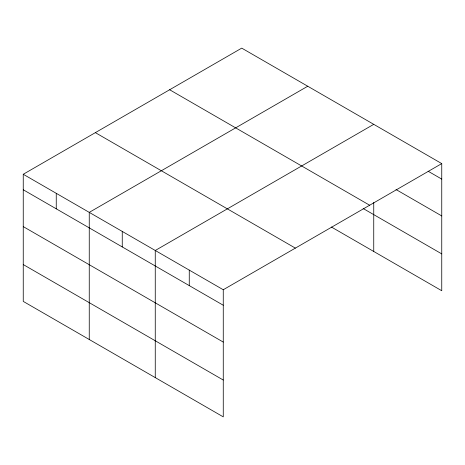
<?xml version="1.0" encoding="UTF-8"?>
<svg xmlns="http://www.w3.org/2000/svg" width="465" height="465" viewBox="0 0 465 465"><rect width="100%" height="100%" fill="white"/><g stroke="black" fill="none" stroke-linecap="round" stroke-linejoin="round"><path stroke-width="0.7" d="M441.75 163.599L241.736 48.128L23.25 174.27L23.25 301.401L223.264 416.873L223.264 289.742L441.75 163.599L441.75 290.73L331.406 227.025M307.743 86.234L89.251 212.377L89.251 339.508M373.744 124.341L155.258 250.484L155.258 377.615M428.149 171.242L441.75 179.095M396 189.522L441.75 215.934M169.638 89.751L369.646 205.228M363.159 208.518L441.75 253.89M95.354 132.641L295.362 248.118M23.25 174.27L223.264 289.742M23.25 189.767L223.264 305.238M23.25 226.606L223.264 342.077M23.25 264.562L223.264 380.033M373.744 202.455L373.744 251.472M189.261 270.113L189.261 285.609M122.254 231.431L122.254 246.927M56.253 193.324L56.253 208.82"/></g></svg>
